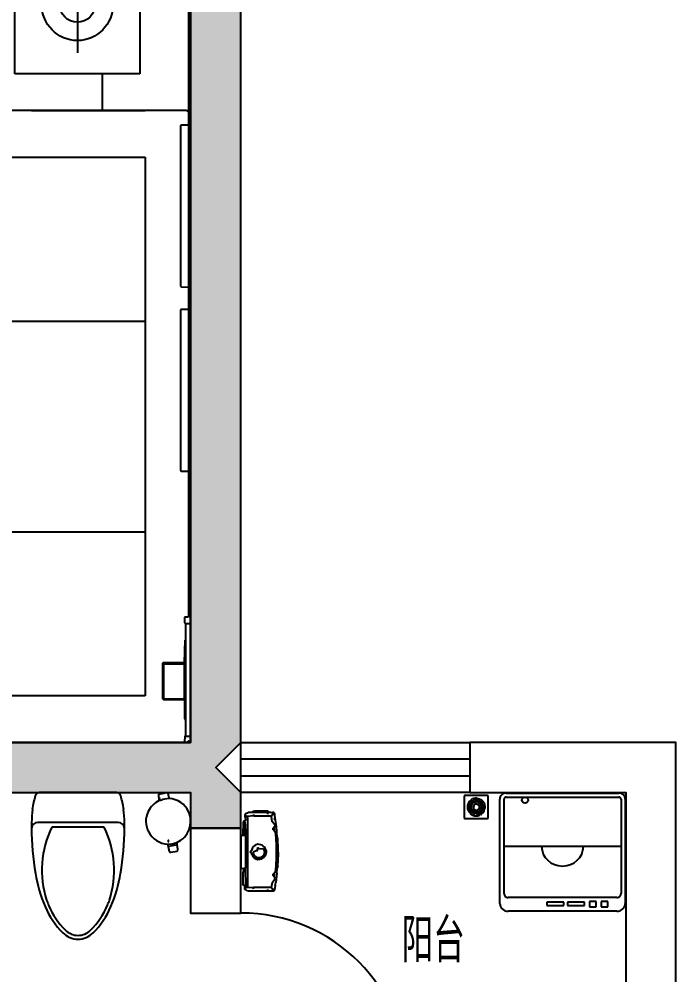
# Model space of a CAD drawing. Header units: millimetres. Extents: x 0 to 37570, y -10972 to 32224.
# Drawn here: x 14402 to 17548, y 20630 to 25208 of the extents above; entities that cross this region are included whole.
import ezdxf

# ---------------------------------------------------------------- set-up
doc = ezdxf.new("R2010")
doc.units = ezdxf.units.MM
doc.header["$LTSCALE"] = 10
doc.header["$MEASUREMENT"] = 0
doc.linetypes.add('ACAD_ISO07W100', pattern=[3, 0, -3])
for name, color, linetype in [('A1-建筑结构墙体', 255, 'BYLAYER'), ('A16-建筑墙体填充', 250, 'BYLAYER'), ('A2-建筑墙体', 255, 'BYLAYER'), ('E7-图例造型线', 30, 'BYLAYER'), ('P4-平面窗', 1, 'BYLAYER'), ('P7-平面门', 2, 'BYLAYER'), ('P9-平面文字', 2, 'BYLAYER')]:
    doc.layers.add(name, color=color, linetype=linetype)
doc.styles.get("Standard").update_dxf_attribs({"font": 'simplex.shx', "bigfont": 'gbcbig.shx'})

# ---------------------------------------------------------------- blocks, each defined once
blk = doc.blocks.new('五金配件2710337')
at = {"linetype": 'ACAD_ISO07W100'}
blk.add_wipeout([(-56.5, -52.5), (-56.5, 53.5), (-54.5, 55.5), (54.5, 55.5), (56.5, 53.5), (56.5, -52.5), (52.5, -55.5), (-53.5, -55.5)], dxfattribs=at).dxf.layer = 'E7-图例造型线'
at = {"layer": 'E7-图例造型线'}
for points in [[(-55.5, 54.5), (-56.5, 53.5)], [(-56.5, 53.5), (-56.5, -52.5)], [(-54.5, 55.5), (-55.5, 54.5)], [(54.5, 55.5), (-54.5, 55.5)], [(56.5, 53.5), (54.5, 55.5)], [(56.5, -52.5), (56.5, 53.5)], [(-35.5, 13.5), (-38.5, 14.5)], [(-37.5, -6.5), (-31.5, 3.5)], [(-35.5, 13.5), (-34.4, 14.3)], [(-35.5, 12.5), (-35.5, 13.5)], [(-30.5, 7.5), (-35.5, 12.5)], [(-34.4, 14.3), (-25.6, 18.8)], [(-29.5, 7.5), (-30.5, 7.5)], [(-29.5, 7.5), (-28.5, 8.5)], [(-19.5, 5.5), (-28.5, 8.5)], [(-28.5, -0.5), (-26.4, 1.3)], [(-24.5, 28.5), (-27.5, 31.5)], [(-26.4, 1.3), (-23.6, 2.7)], [(-25.5, 13.1), (-16.5, 13.9)], [(-21.5, 21.5), (-24.5, 28.5)], [(-21.5, 21.5), (-20.5, 21.5)], [(-20.5, 21.5), (-19.5, 22.5)], [(-20.5, 20.5), (-20.5, 21.5)], [(-17.5, 17.5), (-20.5, 20.5)], [(-19.5, 22.5), (-18.5, 23.5)], [(-18.5, 5.5), (-19.5, 5.5)], [(-18.5, 23.5), (-12.5, 23.5)], [(-15.5, 17.5), (-17.5, 17.5)], [(-16.5, 13.9), (-14.5, 15.5)], [(-14.5, 15.5), (-15.5, 17.5)], [(-12.5, 28.5), (-9.5, 30.5)], [(-12.5, 23.5), (-8.6, 21.3)], [(-9.5, 30.5), (-8.1, 36.4)], [(-8.6, 21.3), (-6.5, 20.5)], [(-8.1, 36.4), (-6.5, 38.5)], [(-6.5, 38.5), (-6.5, 40.5)], [(7.5, 29.5), (-6.5, 38.5)], [(-4.5, 13.5), (-6.4, 12.3)], [(-5.5, 27.5), (-4.5, 28.5)], [(-4.5, 28.5), (-0.5, 28.5)], [(5.5, 13.5), (-4.5, 13.5)], [(-0.5, 28.5), (2.5, 25.5)], [(2.6, 41.9), (9.4, 41.1)], [(6.5, 22.5), (8.5, 28.5)], [(8.5, 28.5), (7.5, 29.5)], [(11.5, 28.5), (8.5, 28.5)], [(9.4, 41.1), (12.5, 39.5)], [(15.5, 4.5), (10.5, 11.5)], [(13.5, 26.5), (11.5, 28.5)], [(12.5, 39.5), (12.5, 38.5)], [(12.5, 38.5), (14.5, 39.5)], [(12.5, 36.5), (12.5, 38.5)], [(14.5, 39.5), (25.5, 34.5)], [(15.5, -4.5), (15.5, 4.5)], [(19.5, 21.5), (21.5, 21.5)], [(19.5, 6.5), (20.4, 6.3)], [(20.4, 6.3), (29.5, 9.5)], [(21.5, 21.5), (21.5, 24.5)], [(22.5, 21.5), (21.5, 21.5)], [(24.5, 19.5), (22.5, 21.5)], [(25.5, 34.5), (30.5, 29.5)], [(29.5, 26.5), (26.4, 25.8)], [(29.5, 9.5), (29.5, 26.5)], [(29.5, 9.5), (30.5, 8.5)], [(30.5, 8.5), (29.5, 9.5)], [(29.9, -4.6), (36.2, 4.6)], [(30.5, 29.5), (30.5, 27.5)], [(30.5, 8.5), (35.5, 8.5)], [(35.5, 8.5), (36.5, 6.5)], [(36.2, 4.6), (36.5, 6.5)], [(36.5, 6.5), (41.5, 7.5)], [(-40.5, -7.5), (-37.5, -6.5)], [(-29.5, -24.5), (-30.5, -25.5)], [(-29.5, -24.5), (-30.5, -25.5)], [(-29.3, -23.6), (-29.5, -24.5)], [(-27.5, -9.5), (-29.3, -23.6)], [(-27.5, -7.5), (-28.5, -0.5)], [(-28.5, -8.5), (-27.5, -7.5)], [(-28.5, -8.5), (-27.5, -9.5)], [(-27.5, -7.5), (-25.4, -6.7)], [(-23.5, -23.5), (-24.6, -24.3)], [(-19.5, -23.5), (-23.5, -23.5)], [(-21.7, -9.4), (-22.5, -10.5)], [(-22.5, -10.5), (-22.5, -17.5)], [(-22.5, -17.5), (-18.5, -17.5)], [(-19.5, -6.5), (-21.7, -9.4)], [(-15.7, -29.6), (-19.5, -23.5)], [(-18.5, -17.5), (-17.5, -16.5)], [(-11.5, -34.5), (-15.7, -29.6)], [(-13.5, -38.5), (-7.5, -42.5)], [(-11.5, -34.5), (-10.6, -34.3)], [(-10.6, -34.3), (-7.5, -29.5)], [(-9.5, -10.5), (-6.6, -12.7)], [(-7.5, -42.5), (7.5, -42.5)], [(-3.5, -18.5), (-3.5, -15.5)], [(8.5, -28.5), (3.5, -29.5)], [(4.5, -14.5), (12.5, -10.5)], [(5.5, -20.5), (4.5, -14.5)], [(5.5, -20.5), (6.4, -20.3)], [(8.5, -28.5), (5.5, -20.5)], [(6.4, -20.3), (9.7, -21.3)], [(7.5, -42.5), (10.6, -40.8)], [(9.5, -30.5), (8.5, -28.5)], [(9.5, -30.5), (10.5, -29.5)], [(10.5, -29.5), (15.5, -29.5)], [(12.5, -11.5), (12.5, -10.5)], [(15.5, -14.5), (12.5, -11.5)], [(15.5, -4.5), (19.5, -4.5)], [(15.5, -29.5), (16.5, -30.5)], [(16.5, -30.5), (18.6, -29.9)], [(18.6, -29.9), (25.5, -28.5)], [(19.5, -4.5), (21.4, -3.3)], [(21.5, -20.5), (35.5, -12.5)], [(21.5, -21.5), (21.5, -20.5)], [(25.5, -25.5), (21.5, -21.5)], [(25.5, -28.5), (25.5, -25.5)], [(26.5, -30.5), (25.5, -28.5)], [(28.2, -10.4), (28.5, -8.5)], [(28.5, -8.5), (29.5, -7.5)], [(29.5, -7.5), (29.9, -4.6)], [(31.7, -9), (29.5, -7.5)], [(34.5, -9.5), (31.7, -9)], [(35.5, -10.5), (34.5, -9.5)], [(35.5, -12.5), (35.5, -10.5)], [(38.5, -13.5), (35.5, -12.5)], [(39.5, -12.5), (38.5, -13.5)], [(-56.5, -52.5), (-53.5, -55.5)], [(-53.5, -55.5), (52.5, -55.5)], [(52.5, -55.5), (53.6, -54.7)], [(53.6, -54.7), (56.5, -52.5)]]:
    blk.add_lwpolyline(points, dxfattribs=at)
for centre, radius, start, end in [((-13.1, 1.1), 28.7, -207.8381, -162.5508), ((-13.4, 10.3), 25.4, 123.6306, 170.5589), ((-34.3, 7.4), 4.82, -54.1966, 1.0665), ((-25.5, 9.8), 3.27, -270.6589, -156.8648), ((-7.4, 15.3), 25.8, 99.4315, 141.2158), ((-28.4, 27.4), 9.08, -72.3225, -40.9447), ((-18.5, 10.4), 19.1, 71.6706, 108.3294), ((-27.7, 13.1), 11.1, -68.5663, -42.7734), ((2.3, -0.5), 15.5, 124.249, 220.2655), ((-9.6, 32), 9.04, 70.2126, 103.0544), ((-0.3, 30.8), 11.5, 75.5395, 122.4208), ((-11.9, 24.8), 6.96, -38.6536, 22.3934), ((5.1, 24.8), 2.7, 165.2053, 301.0548), ((10.9, 19.8), 8.36, -130.6007, -93.0021), ((19.7, 26.1), 12.7, 124.6577, 164.267), ((0, 24), 16.3, -49.9699, -27.3497), ((-14.1, 13.8), 35, 21.3639, 40.5636), ((-14.1, 18.7), 28.7, -4.3679, 15.7891), ((11.4, 24.6), 8.67, -69.0754, -20.9246), ((21.6, -2.7), 9.4, 102.8042, 130.3259), ((22.8, 30.5), 5.9, -137.2823, -52.8449), ((30.6, 3.7), 11.4, 136.4957, 165.9691), ((17.8, 8.9), 12.7, -73.445, -1.8328), ((8.4, 19.7), 16.1, -30.2699, -0.8531), ((24.4, 13.7), 15.1, 19.0135, 66.2982), ((8.3, 5), 33.3, 4.2644, 24.0508), ((20, -0.5), 22.9, -31.7315, 20.3103), ((-0.6, -1.6), 40.4, -171.6062, -153.524), ((-30.9, 2), 10.8, -127.9211, -77.1365), ((-29.2, -17.9), 7.74, -167.1467, -100.0128), ((-15.3, -22.1), 15.5, -167.502, -110.0151), ((-27.2, -21.6), 3.75, -128.5579, -46.7676), ((-22.3, -9.9), 4.45, 50.3497, 133.5333), ((-16.1, -33.9), 5.34, -147.4988, -60.2836), ((-15, -17.2), 2.59, 14.9314, 165.0686), ((-20.7, -32.4), 9.4, -40.3259, -12.8042), ((2.4, -21.5), 15.7, 161.3965, 198.6035), ((-10.9, -21.4), 5.32, -107.293, 11.081), ((-7.4, -41.3), 11.8, 30.8507, 90.3159), ((-6.9, -16.2), 3.52, 11.5093, 84.3124), ((-3.9, -20.3), 1.82, -282.2347, -176.135), ((-2.7, 10.4), 25.9, -91.833, -73.917), ((14.7, -14.7), 18.6, -168.0849, -126.9727), ((5.4, -31.9), 4.31, -129.3139, 19.2701), ((15.7, -16.6), 7.61, -142.193, -40.039), ((4.4, -14.3), 27.2, -76.9295, -51.2089), ((17.6, -9.3), 5.2, -246.7563, -166.3739), ((18.1, -0.8), 13.9, -100.7703, -43.4459), ((29, -7), 15.4, -150.9454, -119.0546), ((33, 13.8), 22.8, -126.4381, -101.4869), ((21, -30), 5.51, -84.9507, -5.0493), ((19.6, -12.9), 18.9, -68.5354, -1.8998)]:
    blk.add_arc(centre, radius, start, end, dxfattribs=at)
blk = doc.blocks.new('其他2710339')
at = {"layer": 'E7-图例造型线'}
for points in [[(-125.4, 1.4), (-112.5, 3.8)], [(-112.5, 3.8), (-111.1, -7.1)], [(-138.9, -16.2), (-140.5, -3.2)], [(-138.1, -21.1), (-138.9, -16.2)], [(-133.5, -44.2), (-138.1, -21.1)], [(-131.5, -45.2), (-133.5, -44.2)], [(-117.5, -44.2), (-126.5, -45.2)], [(-117.5, -43.2), (-111.5, -41.2)], [(-117.5, -44.2), (-117.5, -43.2)], [(-111.5, -41.2), (-107.5, -41.2)], [(-111.1, -7.1), (-108.1, -26.1)], [(-108.1, -26.1), (-107.2, -29.1)], [(-107.5, -41.2), (-106.5, -42.2)], [(-105.5, -41.2), (-106.5, -42.2)], [(-105.5, -41.2), (-104.5, -41.2)], [(-104.5, -41.2), (-103.3, -43)], [(-126.5, -45.2), (-131.5, -45.2)]]:
    blk.add_lwpolyline(points, dxfattribs=at)
for centre, radius, start, end in [((-6.1, 0.4), 106.4, 114.7076, 178.1678), ((-126.8, -21), 22.4, 86.4175, 127.4989), ((-113.2, -36.8), 8.55, -120.4999, -38.8904), ((-122.1, -37.3), 17.1, -12.9561, 28.9511), ((3.9, 10.1), 119.6, -153.6421, -117.5436), ((-5.8, -4.4), 102.3, -116.4683, -59.9814)]:
    blk.add_arc(centre, radius, start, end, dxfattribs=at)
at = {"linetype": 'ACAD_ISO07W100'}
blk.add_wipeout([(93.5, 41.8), (104.5, 41.8), (125.5, 45.8), (135.1, 41.8), (140.5, 12.8), (137.5, 4.8), (112.5, -0.2), (101.5, -3.2), (101.3, -1), (101.1, 2.3), (99.9, 18.9), (95.8, 34.5), (95.2, 36.7)], dxfattribs=at).dxf.layer = 'E7-图例造型线'
at = {"layer": 'E7-图例造型线'}
for points in [[(125.5, 45.8), (104.5, 41.8)], [(132.5, 45.8), (125.5, 45.8)], [(82.5, 0.8), (83.5, -0.2)], [(91.5, -0.2), (92.5, 0.8)], [(95.2, 36.7), (93.5, 41.8)], [(99.9, 18.9), (95.2, 36.7)], [(101.5, -3.2), (99.9, 18.9)], [(104.9, 36.9), (104.5, 41.8)], [(111.2, 3), (104.9, 36.9)], [(112.5, -0.2), (111.2, 3)], [(112.5, -0.2), (137.5, 4.8)], [(140.5, 12.8), (135.1, 41.8)], [(137.5, 4.8), (140.5, 6.8)], [(140.5, 6.8), (140.5, 12.8)], [(83.5, -0.2), (91.5, -0.2)], [(101.5, -3.2), (103.6, -2.6)]]:
    blk.add_lwpolyline(points, dxfattribs=at)
for centre, radius, start, end in [((-6, -2), 108.7, 23.793, 114.2173), ((128.5, 40.4), 6.71, 11.4476, 53.6175), ((99, 24.8), 17.9, 72.1338, 107.8662), ((-5.6, 1.3), 107.2, -61.5879, -2.4), ((105, 9.8), 12.5, -96.6412, -53.0657)]:
    blk.add_arc(centre, radius, start, end, dxfattribs=at)
blk = doc.blocks.new('坐便器2710340')
at = {"linetype": 'ACAD_ISO07W100'}
blk.add_wipeout([(-219.6, 177.7), (-219.4, 204.8), (-219.3, 206.6), (-215.7, 266.5), (-202.2, 330.8), (-182.8, 345.9), (182.8, 345.9), (202.2, 330.8), (215.7, 266.5), (219.3, 206.6), (219.4, 204.8), (219.6, 177.7), (219.1, 166.2), (215, 70.7), (201.2, -35.5), (200.7, -38), (191.6, -80.8), (189.9, -89), (179.4, -124.8), (174.5, -141.4), (164.6, -167.8), (155.5, -192), (155.3, -192.6), (154.9, -193.4), (139.4, -225.8), (139, -226.5), (138.6, -227.3), (120, -258), (119.5, -258.7), (119, -259.4), (97.4, -288.2), (96.9, -288.9), (96.3, -289.5), (72, -316), (71.5, -316.6), (65.3, -319.1), (6.2, -343.4), (0, -345.9), (-6.2, -343.4), (-65.3, -319.1), (-71.5, -316.6), (-72, -316), (-96.3, -289.5), (-96.9, -288.9), (-97.4, -288.2), (-119, -259.4), (-119.5, -258.7), (-119.9, -258), (-138.6, -227.3), (-139, -226.5), (-139.4, -225.8), (-154.9, -193.4), (-155.3, -192.6), (-155.5, -192), (-164.6, -167.8), (-174.5, -141.4), (-179.4, -124.8), (-189.9, -89), (-191.6, -80.8), (-200.7, -38), (-201.2, -35.5), (-215, 70.7), (-219.1, 166.2)], dxfattribs=at).dxf.layer = 'E7-图例造型线'
at = {"layer": 'E7-图例造型线'}
for points in [[(182.8, 345.9), (-182.8, 345.9)], [(189.7, 204.8), (-189.7, 204.8)], [(124.2, 182.4), (-124.2, 182.4)]]:
    blk.add_lwpolyline(points, dxfattribs=at)
for centre, radius, start, end in [((615.4, 126.2), 842.9, 165.9541, 170.4187), ((-182.8, 325.9), 20, 90, 165.954), ((182.8, 325.9), 20, 14.0462, 89.9997), ((-615.4, 126.2), 842.9, 9.5813, 14.046), ((623.3, 185.1), 842.9, 174.4572, 178.6591), ((-623.3, 185.1), 842.9, 1.341, 5.5427), ((623.3, 185.1), 842.9, 178.6591, 182.2207), ((-189.7, 174.8), 30, 90, 174.5308), ((297, -20.5), 467.5, 154.2699, 197.5906), ((-297, -20.5), 467.5, -17.5906, 25.7301), ((189.7, 174.8), 30, 5.4691, 90.0001), ((-623.3, 185.1), 843, -2.2206, 1.3407), ((1026.1, 177.7), 1245.7, -180, -170.1453), ((-1026.1, 177.7), 1245.7, -9.8547, 0), ((516.5, 89.2), 728.5, -170.1453, -157.2477), ((-516.5, 89.2), 728.5, -22.7523, -9.8547), ((516.5, 89.2), 711, -159.3267, -157.2477), ((-516.4, 89.1), 710.9, -22.7524, -20.6732), ((196.9, -44.9), 381.9, -157.2477, -134.6448), ((196.9, -44.9), 364.4, -157.2477, -134.6448), ((-196.9, -44.9), 364.4, -45.3552, -22.7523), ((-196.9, -44.9), 381.9, -45.3552, -22.7523), ((0, -244.3), 84.2, -134.6448, -90), ((0, -244.3), 84.2, -90, -45.3552), ((0, -244.3), 101.7, -134.6449, -90), ((0, -244.3), 101.7, -90, -45.3552)]:
    blk.add_arc(centre, radius, start, end, dxfattribs=at)
blk = doc.blocks.new('洗衣机2710341')
at = {"linetype": 'ACAD_ISO07W100'}
blk.add_wipeout([(-300, -260), (-300, -210), (-300, 30), (-300, 270), (-290, 280), (-280, 290), (-270, 300), (270, 300), (280, 290), (290, 280), (300, 270), (300, 30), (300, -210), (300, -260), (260, -300), (217.3, -300), (184.8, -300), (161.8, -300), (129.2, -300), (104.9, -300), (23.6, -300), (5.9, -300), (-75.4, -300), (-260, -300)], dxfattribs=at).dxf.layer = 'E7-图例造型线'
at = {"layer": 'E7-图例造型线'}
for points in [[(-270, 300), (270, 300)], [(-270, 280), (270, 280)], [(-300, -260), (-300, 270)], [(-280, -210), (-280, 270)], [(280, 270), (280, -210)], [(300, 270), (300, -260)], [(280, 30), (-280, 30)], [(260, -230), (-260, -230)], [(-75.4, -253.5), (-75.4, -271.1)], [(5.9, -253.5), (-75.4, -253.5)], [(-75.4, -271.1), (5.9, -271.1)], [(5.9, -271.1), (5.9, -253.5)], [(104.9, -253.5), (23.6, -253.5)], [(23.6, -253.5), (23.6, -271.1)], [(23.6, -271.1), (104.9, -271.1)], [(104.9, -271.1), (104.9, -253.5)], [(161.8, -250.8), (129.2, -250.8)], [(129.2, -250.8), (129.2, -276.5)], [(161.8, -276.5), (161.8, -250.8)], [(217.3, -250.8), (184.8, -250.8)], [(184.8, -250.8), (184.8, -276.5)], [(217.3, -276.5), (217.3, -250.8)], [(260, -300), (-260, -300)], [(129.2, -276.5), (161.8, -276.5)], [(184.8, -276.5), (217.3, -276.5)]]:
    blk.add_lwpolyline(points, dxfattribs=at)
blk.add_circle((-179.2, 265), 15, dxfattribs=at)
for centre, radius, start, end in [((-270, 270), 30, 89.9766, 180.0235), ((-270, 270), 10, 90.0911, 179.9089), ((270, 270), 30, -0.0234, 90.0234), ((270, 270), 10, 0.0911, 89.9089), ((0, 30), 100, 180, 360), ((-260, -210), 20, 179.9383, 270.0616), ((260, -210), 20, -90.0616, 0.0617), ((-260, -260), 40, -179.9948, -90.0053), ((260, -260), 40, -89.9948, -0.0052)]:
    blk.add_arc(centre, radius, start, end, dxfattribs=at)
blk = doc.blocks.new('组合沙发2710342')
at = {"linetype": 'ACAD_ISO07W100'}
blk.add_wipeout([(-1958.3, -1649.5), (-1958.3, 1259.8), (-1497.2, 1259.8), (-1497.2, 1426.4), (-1197.2, 1426.4), (-897.2, 1426.4), (-741.7, 1449.5), (-741.7, 1624.5), (-716.7, 1649.5), (822.6, 1649.5), (1933.3, 1649.5), (1958.3, 1624.5), (1958.3, 759.5), (1958.3, 418.7), (1958.3, 174.5), (1933.3, 149.5), (1758.3, 149.5), (1758.3, -1649.5)], dxfattribs=at).dxf.layer = 'E7-图例造型线'
at = {"layer": 'E7-图例造型线'}
for points in [[(822.6, 1649.5), (-716.7, 1649.5)], [(1933.3, 1649.5), (822.6, 1649.5)], [(-741.7, 1624.5), (-741.7, 759.5)], [(1958.3, 759.5), (1958.3, 1624.5)], [(-741.7, 949.5), (-741.7, 1449.5)], [(-541.7, 1449.5), (-265, 1449.5)], [(-541.7, 759.5), (-541.7, 1449.5)], [(-265, 1449.5), (822.6, 1449.5)], [(158.3, 774.5), (158.3, 1449.5)], [(822.6, 1449.5), (1758.3, 1449.5)], [(1058.3, 749.5), (1058.3, 1449.5)], [(1758.3, 1449.5), (1758.3, 759.5)], [(-1497.2, 876.4), (-1497.2, 1426.4)], [(-1497.2, 1426.4), (-897.2, 1426.4)], [(-897.2, 1426.4), (-897.2, 876.4)], [(-1197.2, 1361.4), (-1197.2, 941.4)], [(-1958.3, -1649.5), (-1958.3, 1259.8)], [(-1958.3, 1259.8), (-1497.2, 1259.8)], [(-897.2, 1259.8), (-741.7, 1259.8)], [(-1407.2, 1151.4), (-987.2, 1151.4)], [(-897.2, 876.4), (-1497.2, 876.4)], [(-731.7, 749.5), (-551.7, 749.5)], [(-265, 749.5), (-551.7, 749.5)], [(133.3, 749.5), (-265, 749.5)], [(183.3, 749.5), (822.6, 749.5)], [(822.6, 749.5), (1058.3, 749.5)], [(1058.3, 418.7), (1058.3, 749.5)], [(1768.3, 749.5), (1948.3, 749.5)], [(1958.3, 759.5), (1958.3, 418.7)], [(1058.3, 174.5), (1058.3, 418.7)], [(1958.3, 418.7), (1958.3, 174.5)], [(-1691.8, -903.3), (-1691.8, 396.7)], [(-1691.8, 396.7), (-1241.8, 396.7)], [(-1241.8, 396.7), (-1241.8, -903.3)], [(-481.6, -803.3), (-481.6, 296.7)], [(-481.6, 296.7), (618.4, 296.7)], [(618.4, 296.7), (618.4, -803.3)], [(1933.3, 149.5), (1083.3, 149.5)], [(1758.3, 149.5), (1758.3, -1649.5)], [(618.4, -803.3), (-481.6, -803.3)], [(-1241.8, -903.3), (-1691.8, -903.3)], [(1758.3, -1649.5), (-1958.3, -1649.5)]]:
    blk.add_lwpolyline(points, dxfattribs=at)
for radius in [157.5, 78.8]:
    blk.add_circle((-1197.2, 1151.4), radius, dxfattribs=at)
for centre, radius, start, end in [((-716.7, 1624.5), 25, 89.9994, 180.0006), ((1933.3, 1624.5), 25, -0.0006, 90.0006), ((-731.7, 759.5), 10, 179.9979, 270.0021), ((-551.7, 759.5), 10, -90.0021, 0.0021), ((133.3, 774.5), 25, -90.0005, 0.0006), ((183.3, 774.5), 25, 179.9995, 270.0005), ((1768.3, 759.5), 10, 179.9958, 270.0042), ((1948.3, 759.5), 10, -90.0042, 0.0042), ((1083.3, 174.5), 25, 179.9995, 270.0005), ((1933.3, 174.5), 25, -90.0006, 0.0005)]:
    blk.add_arc(centre, radius, start, end, dxfattribs=at)
blk = doc.blocks.new('热水器2710354')
at = {"linetype": 'ACAD_ISO07W100'}
blk.add_wipeout([(-192.2, -60), (-192.2, -51.9), (-191.9, 28.1), (-191.9, 31.1), (-191.7, 57), (-174.2, 60), (-169.2, 69), (-162.2, 80), (-104.2, 80), (-104.1, 69.8), (-83.2, 70), (-82.2, 89), (74.8, 89), (76.8, 81), (77.8, 81), (77.9, 81), (104.9, 80.6), (105.9, 80.5), (107.9, 80.5), (140.8, 80), (144.8, 71), (144.8, 59), (160.8, 59), (166.8, 60), (184.8, 56), (184.8, 35), (191.3, 25), (192.2, -4), (191.3, -34), (184.3, -35), (167.8, -35), (167.8, -56), (170.7, -72.6), (169.9, -72.7), (141.9, -76.3), (123.5, -78.7), (116.7, -79.6), (96.7, -81.5), (83.8, -77), (61.3, -78), (61.7, -86.5), (30.1, -87.6), (5.8, -88.5), (-14.2, -89), (-37.6, -87.8), (-70.1, -86.1), (-69.6, -78), (-93.2, -76.5), (-106.3, -81.5), (-151.2, -76.6), (-161.2, -74), (-182.2, -71)], dxfattribs=at).dxf.layer = 'E7-图例造型线'
at = {"layer": 'E7-图例造型线'}
for points in [[(-192.2, -60), (-191.7, 57)], [(-191.7, 57), (-190.2, 59)], [(-187.2, 68), (-186.2, 69)], [(-186.2, 69), (-184.2, 69)], [(-184.2, 70), (-183.2, 71)], [(-184.2, 69), (-184.2, 70)], [(-183.2, 71), (-169.2, 71)], [(-174.2, 66), (-176.2, 68)], [(-175.2, 31), (-174.2, 60)], [(-174.2, 60), (-174.2, 66)], [(-174.2, 60), (-171.2, 61)], [(-171.2, 68), (-169.2, 69)], [(-171.2, 61), (-171.2, 68)], [(-169.2, 59), (-171.2, 61)], [(-169.2, 69), (-169.2, 71)], [(-83.2, 70), (-169.2, 69)], [(160.8, 59), (-169.2, 59)], [(-163.2, 79), (-162.2, 80)], [(-162.2, 80), (-104.2, 80)], [(-104.2, 80), (-92.2, 76)], [(-92.2, 76), (-84.2, 77)], [(-84.2, 77), (-83.2, 88)], [(-83.2, 76), (-84.2, 77)], [(-83.2, 88), (-82.2, 89)], [(-83.2, 70), (-83.2, 76)], [(-81.2, 69), (-83.2, 70)], [(-82.2, 89), (74.8, 89)], [(72.8, 69), (-81.2, 69)], [(-2.2, 46), (-5.2, 46)], [(-1.2, 45), (-2.2, 46)], [(75.8, 70), (72.8, 69)], [(74.8, 89), (76.8, 87)], [(76.8, 75), (75.8, 70)], [(77.8, 69), (75.8, 70)], [(76.8, 87), (76.8, 81)], [(140.8, 80), (76.8, 81)], [(76.8, 81), (76.8, 75)], [(77.7, 74.8), (76.8, 75)], [(104.8, 74), (77.7, 74.8)], [(105.8, 69), (77.8, 69)], [(107.8, 71), (104.8, 74)], [(107.8, 70), (105.8, 69)], [(107.8, 70), (107.8, 71)], [(161.8, 70), (148.8, 69)], [(162.8, 71), (161.8, 70)], [(164.8, 67), (161.8, 70)], [(175.8, 71), (162.8, 71)], [(164.8, 61), (164.8, 67)], [(166.8, 60), (164.8, 61)], [(166.8, 60), (168.8, 68)], [(168.8, 30), (166.8, 60)], [(176.8, 70), (175.8, 71)], [(176.8, 69), (176.8, 70)], [(181.9, 60.4), (180.8, 67)], [(184.8, 56), (181.9, 60.4)], [(184.8, 35), (184.8, 56)], [(-182.2, 30), (-175.2, 31)], [(-174.2, 28), (-175.2, 31)], [(-174.2, -52), (-174.2, 28)], [(-5.2, 31), (-13.2, 31)], [(-3.2, 29), (-5.2, 31)], [(-2.1, 23.5), (-3.2, 29)], [(0.8, 17.5), (-2.1, 23.5)], [(-1.2, 42), (-1.2, 45)], [(0.8, 40), (-1.2, 42)], [(1.8, 13), (0.8, 17.5)], [(9.3, -18), (10.8, 1)], [(12.8, 12), (9.8, 12)], [(10.8, 1), (14.8, 6)], [(14.8, 10), (12.8, 12)], [(14.8, 6), (14.8, 10)], [(167.8, 29), (168.8, 30)], [(167.8, -56), (167.8, 29)], [(184.3, -35), (184.8, 35)], [(192.2, -4), (191.3, 25)], [(-189.2, -38), (-183.2, -38)], [(-6.3, -23.4), (-3.2, -24)], [(-3.2, -24), (1.7, -22.6)], [(176.8, -39), (177.8, -38)], [(177.8, -38), (181.8, -38)], [(184.8, -41), (181.8, -38)], [(184.8, -46), (184.8, -41)], [(191.3, -34), (192.2, -4)], [(-183.2, -62), (-192.2, -60)], [(-191.2, -67), (-192.2, -60)], [(-186.2, -72), (-191.2, -67)], [(-182.2, -71), (-186.2, -72)], [(-182.2, -71), (-183.2, -62)], [(-175.2, -56), (-174.2, -52)], [(-175.2, -56), (-164.2, -57.6)], [(-164.2, -57.6), (-148.3, -60.3)], [(-106.3, -81.5), (-151.2, -76.6)], [(-148.3, -60.3), (-134.3, -72.2)], [(-134.3, -72.2), (-131.2, -73)], [(-131.2, -73), (-128.1, -71.2)], [(-128.1, -71.2), (-123.2, -68)], [(-123.2, -68), (-119.2, -65)], [(-119.2, -65), (-118.2, -64)], [(-119.2, -65), (-115.2, -72)], [(-118.2, -64), (-110.2, -64)], [(-111.2, -67), (-109.2, -65)], [(-110.2, -64), (-109.2, -65)], [(-109.2, -65), (-98, -74.8)], [(-94.2, -81), (-94.2, -82)], [(-94.2, -82), (-93.2, -83)], [(-93.2, -76.5), (-37.2, -80)], [(-93.2, -83), (-80.3, -83.5)], [(-70.1, -86.1), (-14.2, -89)], [(-37.2, -80), (29.8, -79.5)], [(-14.2, -89), (5.8, -88.5)], [(5.8, -88.5), (61.7, -86.5)], [(29.8, -79.5), (83.8, -77)], [(61.7, -86.5), (63.7, -85.8)], [(63.7, -85.8), (65.7, -84.8)], [(65.7, -84.8), (71.8, -83.5)], [(71.8, -83.5), (84.8, -82)], [(83.8, -77), (89.7, -74.8)], [(84.8, -82), (83.8, -77)], [(84.8, -82), (96.7, -81.5)], [(89.7, -74.8), (97.8, -68)], [(96.7, -81.5), (116.7, -79.6)], [(97.8, -68), (101.8, -65)], [(101.8, -65), (102.8, -64)], [(101.8, -65), (106.8, -73)], [(102.8, -64), (110.8, -64)], [(106.8, -73), (109.4, -69.9)], [(109.4, -69.9), (110.1, -67.1)], [(110.1, -67.1), (111.8, -65)], [(110.8, -64), (111.8, -65)], [(111.8, -65), (122.8, -73)], [(116.7, -79.6), (170.7, -72.6)], [(139.8, -60), (167.8, -56)], [(153.8, -67), (151.8, -66)], [(170.7, -72.6), (174.8, -71)], [(174.8, -67), (176.5, -64.9)], [(174.8, -71), (174.8, -67)], [(176.5, -64.9), (176.8, -63)]]:
    blk.add_lwpolyline(points, dxfattribs=at)
for centre, radius, start, end in [((-196.4, 66.1), 9.36, -48.8969, 12.027), ((-177.1, 93.9), 25.9, -106.0833, -88.1668), ((-175.1, 81.6), 12.1, -61.2351, -12.5047), ((-14.5, 47.9), 9.43, -100.2846, -11.5936), ((124.1, 150.5), 82.1, -101.476, -75.4277), ((135.5, 72.3), 9.35, -7.8145, 55.7395), ((142.7, 61.8), 9.4, 49.6741, 77.1958), ((166.8, 51.8), 9.4, 102.8042, 130.3259), ((169.6, 93.9), 25.9, -91.8332, -73.9167), ((175.4, 61.3), 7.85, 46.8916, 79.9784), ((-3.7, 4.9), 36, 110.2985, 236.7343), ((-3.2, 4.6), 28.2, 110.7709, 263.7383), ((-4.4, 1.4), 39, 59.0763, 82.4465), ((-8.1, 8), 40.9, -77.4649, 2.857), ((6.1, 15.3), 4.9, -152.4943, -41.7558), ((-6.2, 1.4), 39.9, 12.4138, 56.7599), ((171.8, 23.7), 6.97, 64.5071, 115.4929), ((181.8, 26), 9.48, -6.0014, 72.1035), ((-3.6, -1), 31.3, -129.2962, -81.9427), ((0.2, -11.6), 11.1, -82.2278, -34.9896), ((174.4, -29.4), 11.3, -49.7763, -29.8655), ((177.9, -34.5), 13.3, -59.2963, 2.3457), ((-168.6, -73.2), 18.5, 111.165, 142.5748), ((-167.5, -42.8), 31.8, -117.5854, -78.6748), ((-149, -47.2), 29.4, -114.4981, -94.1718), ((-115.9, -67.4), 4.7, -81.6427, 4.323), ((-100.9, -64.5), 17.8, -107.6726, -68.0391), ((-91.5, -64.6), 12.1, -122.63, -98.1156), ((-96.9, -77.2), 4.64, -55.345, 2.215), ((-81.9, -110.1), 26.7, 64.0269, 86.6092), ((106.9, -34.6), 41.6, -67.5074, -37.6819), ((152.6, -84.7), 32.5, 42.0114, 62.2387), ((177.3, -65.7), 5.93, -115.5496, -23.3384), ((186.1, -75.1), 15.3, 98.7562, 127.641), ((180.2, -63.6), 5.05, -60.0135, 45.7634), ((144.5, -50.2), 40.4, -14.0832, 5.912)]:
    blk.add_arc(centre, radius, start, end, dxfattribs=at)
blk = doc.blocks.new('背景墙2710374')
at = {"layer": 'E7-图例造型线'}
for points in [[(-1989, -65.5), (-1987, -67.5)], [(-1987, -67.5), (-1817, -67.5)], [(-1984, -61.5), (-1982, -63.5)], [(-1982, -63.5), (-1823, -63.5)], [(-1823, -63.5), (-1818, -58.5)], [(-1817, -67.5), (-1812.5, -62.5)], [(1814, -65.5), (1816, -67.5)], [(1816, -67.5), (1985, -67.5)], [(1819, -61.5), (1821, -63.5)], [(1821, -63.5), (1980, -63.5)], [(1980, -63.5), (1985, -58.5)], [(1985, -67.5), (1989.5, -62.5)]]:
    blk.add_lwpolyline(points, dxfattribs=at)
at = {"linetype": 'ACAD_ISO07W100'}
blk.add_wipeout([(-2195, 67.5), (-2163, 67.5), (-1629, 67.5), (-1594, 67.5), (-764, 67.5), (-760, 67.5), (-759, 67.5), (9, 67.5), (11, 67.5), (122, 67.5), (123, 67.5), (891, 67.5), (893, 67.5), (897, 67.5), (1592, 67.5), (1627, 67.5), (2161, 67.5), (2194, 67.5), (2161, 42.5), (1627, 42.5), (1592, 57.5), (897, 57.5), (891, 18.5), (123, 18.5), (9, 18.5), (-759, 18.5), (-764, 57.5), (-1594, 57.5), (-1629, 42.5), (-2163, 42.5)], dxfattribs=at).dxf.layer = 'E7-图例造型线'
at = {"layer": 'E7-图例造型线'}
for points in [[(2194, 67.5), (-2195, 67.5)], [(-2195, 67.5), (-2195, 37.5)], [(-2165, 44.5), (-2165, 67.5)], [(-1625, 65.5), (-1626, 67.5)], [(-1625, 46.5), (-1625, 65.5)], [(-1595.5, 41.5), (-1595, 56.5)], [(-1595, 56.5), (-1594, 57.5)], [(-1594, 57.5), (-764, 57.5)], [(-764, 57.5), (-761, 56.5)], [(-761, 56.5), (-760, 57.5)], [(-761, 56.5), (-761, 20.5)], [(-760, 57.5), (11, 57.5)], [(11, 57.5), (14, 56.5)], [(13, 22.5), (14, 56.5)], [(14, 56.5), (15, 57.5)], [(15, 57.5), (118, 57.5)], [(118, 57.5), (121, 56.5)], [(121, 56.5), (122, 57.5)], [(121, 56.5), (121, 20.5)], [(122, 57.5), (893, 57.5)], [(893, 57.5), (896, 56.5)], [(895, 22.5), (896, 56.5)], [(896, 56.5), (897, 57.5)], [(897, 57.5), (1592, 57.5)], [(1592, 57.5), (1595, 55.5)], [(1595, 55.5), (1595, 37.5)], [(1625, 44.5), (1625, 67.5)], [(2165, 65.5), (2164, 67.5)], [(2165, 46.5), (2165, 65.5)], [(2195, 66.5), (2194, 67.5)], [(2195, 41.5), (2195, 66.5)], [(-2195, 37.5), (-2169, 37.5)], [(-2164, 43.5), (-2165, 44.5)], [(-2164, 43.5), (-2163, 42.5)], [(-2163, 42.5), (-1629, 42.5)], [(-2086, 42.5), (-2085, 39)], [(-2085, 39), (-1992, 37)], [(-1989, 35.5), (-1989, -65.5)], [(-1983, 37.5), (-1984, 36.5)], [(-1984, 36.5), (-1984, -61.5)], [(-1821, 37.5), (-1983, 37.5)], [(-1819.9, 36.7), (-1821, 37.5)], [(-1818, 35.5), (-1819.9, 36.7)], [(-1818, -58.5), (-1818, 35.5)], [(-1812.5, -62.5), (-1812, 36.5)], [(-1812, 36.5), (-1811, 37.5)], [(-1811, 37.5), (-1709, 38)], [(-1629, 42.5), (-1627, 43.5)], [(-1627, 43.5), (-1625, 37.5)], [(-1625, 37.5), (-1599, 37.5)], [(-761, 20.5), (-759, 18.5)], [(-759, 18.5), (9, 18.5)], [(9, 18.5), (13, 22.5)], [(121, 20.5), (123, 18.5)], [(123, 18.5), (891, 18.5)], [(891, 18.5), (895, 22.5)], [(1595, 37.5), (1621, 37.5)], [(1626, 43.5), (1625, 44.5)], [(1626, 43.5), (1627, 42.5)], [(1627, 42.5), (2161, 42.5)], [(1704, 42.5), (1705, 39)], [(1705, 39), (1811, 37)], [(1814, 35.5), (1814, -65.5)], [(1820, 37.5), (1819, 36.5)], [(1819, 36.5), (1819, -61.5)], [(1982, 37.5), (1820, 37.5)], [(1983.1, 36.7), (1982, 37.5)], [(1985, 35.5), (1983.1, 36.7)], [(1985, -58.5), (1985, 35.5)], [(1989.5, -62.5), (1990, 36.5)], [(1990, 36.5), (1991, 37.5)], [(1991, 37.5), (2081, 38)], [(2161, 42.5), (2163, 43.5)], [(2163, 43.5), (2165.2, 39)], [(2165.2, 39), (2191, 37.5)], [(2191, 37.5), (2195, 41.5)]]:
    blk.add_lwpolyline(points, dxfattribs=at)
for centre, radius, start, end in [((-1622.6, 42.8), 4.44, 122.3466, 170.2731), ((2167.4, 42.8), 4.44, 122.348, 170.2734), ((-2185.9, 56.6), 25.5, -48.6084, -31.0026), ((-1992.6, 32.1), 4.94, 43.4892, 83.2961), ((-1712.4, 45), 7.77, -64.4454, -18.8275), ((-1611.7, 52.2), 19.4, -49.1745, -33.317), ((1604.1, 56.6), 25.5, -48.611, -31.0002), ((1810.4, 32.1), 4.93, 43.4727, 83.3218), ((2077.6, 45), 7.78, -64.442, -18.8303)]:
    blk.add_arc(centre, radius, start, end, dxfattribs=at)

msp = doc.modelspace()

# ---------------------------------------------------------------- linework, layer by layer
at = {"layer": 'A1-建筑结构墙体'}
msp.add_lwpolyline([(15343.41113, 21622.93945), (15463.41113, 21742.93945), (15463.41113, 21742.93945), (15463.41113, 26187.42383), (15463.41113, 26187.42383), (15463.41113, 26187.42383)], dxfattribs=at)
at = {"layer": 'A2-建筑墙体'}
for points in [[(15463.41113, 21503.11328), (15463.41113, 21742.76367), (15463.28809, 21742.81445), (15343.41211, 21622.93945), (15463.28809, 21503.0625), (15463.41113, 21503.11328)], [(17547.9707, 19967.27344), (17547.9707, 19967.27344), (17547.9707, 19967.27344), (17547.9707, 19967.27344), (17547.9707, 21742.76367), (17547.9707, 21742.76367), (17547.9707, 21742.93945)]]:
    msp.add_lwpolyline(points, dxfattribs=at)
at = {"layer": 'P4-平面窗'}
for p, q in [((16560.30078, 21663.73828), (15463.41113, 21663.73828)), ((16560.30078, 21582.13867), (15463.41113, 21582.13867))]:
    msp.add_line(p, q, dxfattribs=at)
at = {"layer": 'P7-平面门', "color": 1}
msp.add_arc((15463.41113, 20126.35352), 800, 0, 90, dxfattribs=at)

# ---------------------------------------------------------------- block references
at = {"layer": 'E7-图例造型线'}
for name, p, xscale, yscale, rotation in [('组合沙发2710342', (13426.02637, 23938.84375), 1.121334314346313, 1.089652657508849, 270), ('其他2710339', (15116.16895, 21360.11328), 1.016555190086364, 1.005102396011352, 270.0000076293946), ('热水器2710354', (15554.58691, 21222.875), 0.9989601969718931, 1.001977562904357, 90)]:
    msp.add_blockref(name, p, dxfattribs=dict(at, xscale=xscale, yscale=yscale, rotation=rotation))
for name, p, xscale, yscale in [('坐便器2710340', (14683.76172, 21152.43359), 1.014198541641235, 1.014252066612243), ('五金配件2710337', (16591.10547, 21434.21484), 1.007805347442627, 1.006270289421081), ('洗衣机2710341', (17004.91016, 21217.46094), 1.000810027122497, 0.9426066875457763)]:
    msp.add_blockref(name, p, dxfattribs=dict(at, xscale=xscale, yscale=yscale))

# ---------------------------------------------------------------- texts
at = {"layer": 'P9-平面文字', "insert": (16385.69141, 20795.10547), "char_height": 210, "attachment_point": 5}
msp.add_mtext('阳台', dxfattribs=at)

# ---------------------------------------------------------------- next in the draw order: hatches: boundary and pattern name
at = {"layer": 'A16-建筑墙体填充'}
msp.add_hatch(color=256, dxfattribs=at).paths.add_polyline_path([(15463.41113, 21502.9375), (15343.41113, 21622.9375), (15223.41113, 21502.9375), (15223.41113, 21333.47461), (15463.41113, 21333.47461)])

# ---------------------------------------------------------------- next in the draw order: linework, layer by layer
at = {"layer": 'A1-建筑结构墙体'}
for points in [[(15223.41113, 21502.9375), (15223.41113, 21502.9375), (15223.41113, 21333.47461), (15463.41113, 21333.47461), (15463.41113, 21502.9375), (15343.41113, 21622.93945)], [(12980.55371, 21502.9375), (12980.55371, 21502.9375), (12980.55371, 21502.9375), (12980.55469, 21502.93945), (15223.41016, 21502.93945), (15223.41016, 21502.93945), (15223.41113, 21502.9375)]]:
    msp.add_lwpolyline(points, dxfattribs=at)
at = {"layer": 'A2-建筑墙体'}
for points in [[(17547.9707, 21742.93945), (17547.8457, 21742.81641), (17547.79492, 21742.93945), (16560.29883, 21742.93945), (16560.29883, 21502.93945), (17307.96875, 21502.93945), (17307.9707, 21502.9375)], [(17307.9707, 21502.9375), (17307.9707, 21502.9375), (17307.9707, 21502.9375), (17307.9707, 20087.27539), (17307.9707, 20087.27344), (17307.9707, 20087.27344), (17307.9707, 20087.27344)], [(15463.41113, 21333.47461), (15223.41113, 21333.47461), (15223.41113, 20926.35352), (15463.41113, 20926.35352), (15463.41113, 21333.47461)]]:
    msp.add_lwpolyline(points, dxfattribs=at)
at = {"layer": 'P4-平面窗'}
msp.add_lwpolyline([(16560.30078, 21502.9375), (15463.41113, 21502.9375), (15463.41113, 21742.9375), (16560.30078, 21742.9375), (16560.30078, 21502.9375)], dxfattribs=at)

# ---------------------------------------------------------------- next in the draw order: block references
at = {"layer": 'E7-图例造型线', "yscale": 0.9963111281394958, "rotation": 270}
msp.add_blockref('背景墙2710374', (15156.16016, 23937.93945), dxfattribs=at)

# ---------------------------------------------------------------- next in the draw order: hatches: boundary and pattern name
at = {"layer": 'A16-建筑墙体填充'}
for points in [[(15463.41113, 21742.93945), (15463.41113, 26187.42383), (15223.41113, 26187.42383), (15223.41113, 21742.93945), (15343.41113, 21622.93945)], [(15343.41016, 21622.93945), (15223.41016, 21742.93945), (12740.72852, 21742.93945), (12740.67676, 21742.81641), (12980.55469, 21502.93945), (15223.41016, 21502.93945)]]:
    msp.add_hatch(color=256, dxfattribs=at).paths.add_polyline_path(points)

# ---------------------------------------------------------------- next in the draw order: linework, layer by layer
at = {"layer": 'A1-建筑结构墙体'}
for points in [[(15223.41113, 26187.42383), (15223.41113, 26187.42383), (15223.41113, 26187.42383), (15223.41113, 21742.93945), (15223.41113, 21742.93945), (15223.41113, 21742.93945), (15223.41113, 21742.93945)], [(15223.41113, 21742.93945), (15223.41016, 21742.93945), (15223.41016, 21742.93945), (12740.72852, 21742.93945), (12740.67676, 21742.81641), (12740.55371, 21742.93945), (12740.55371, 21742.93945), (12740.55371, 21742.93945)]]:
    msp.add_lwpolyline(points, dxfattribs=at)

doc.saveas('drawing.dxf')
